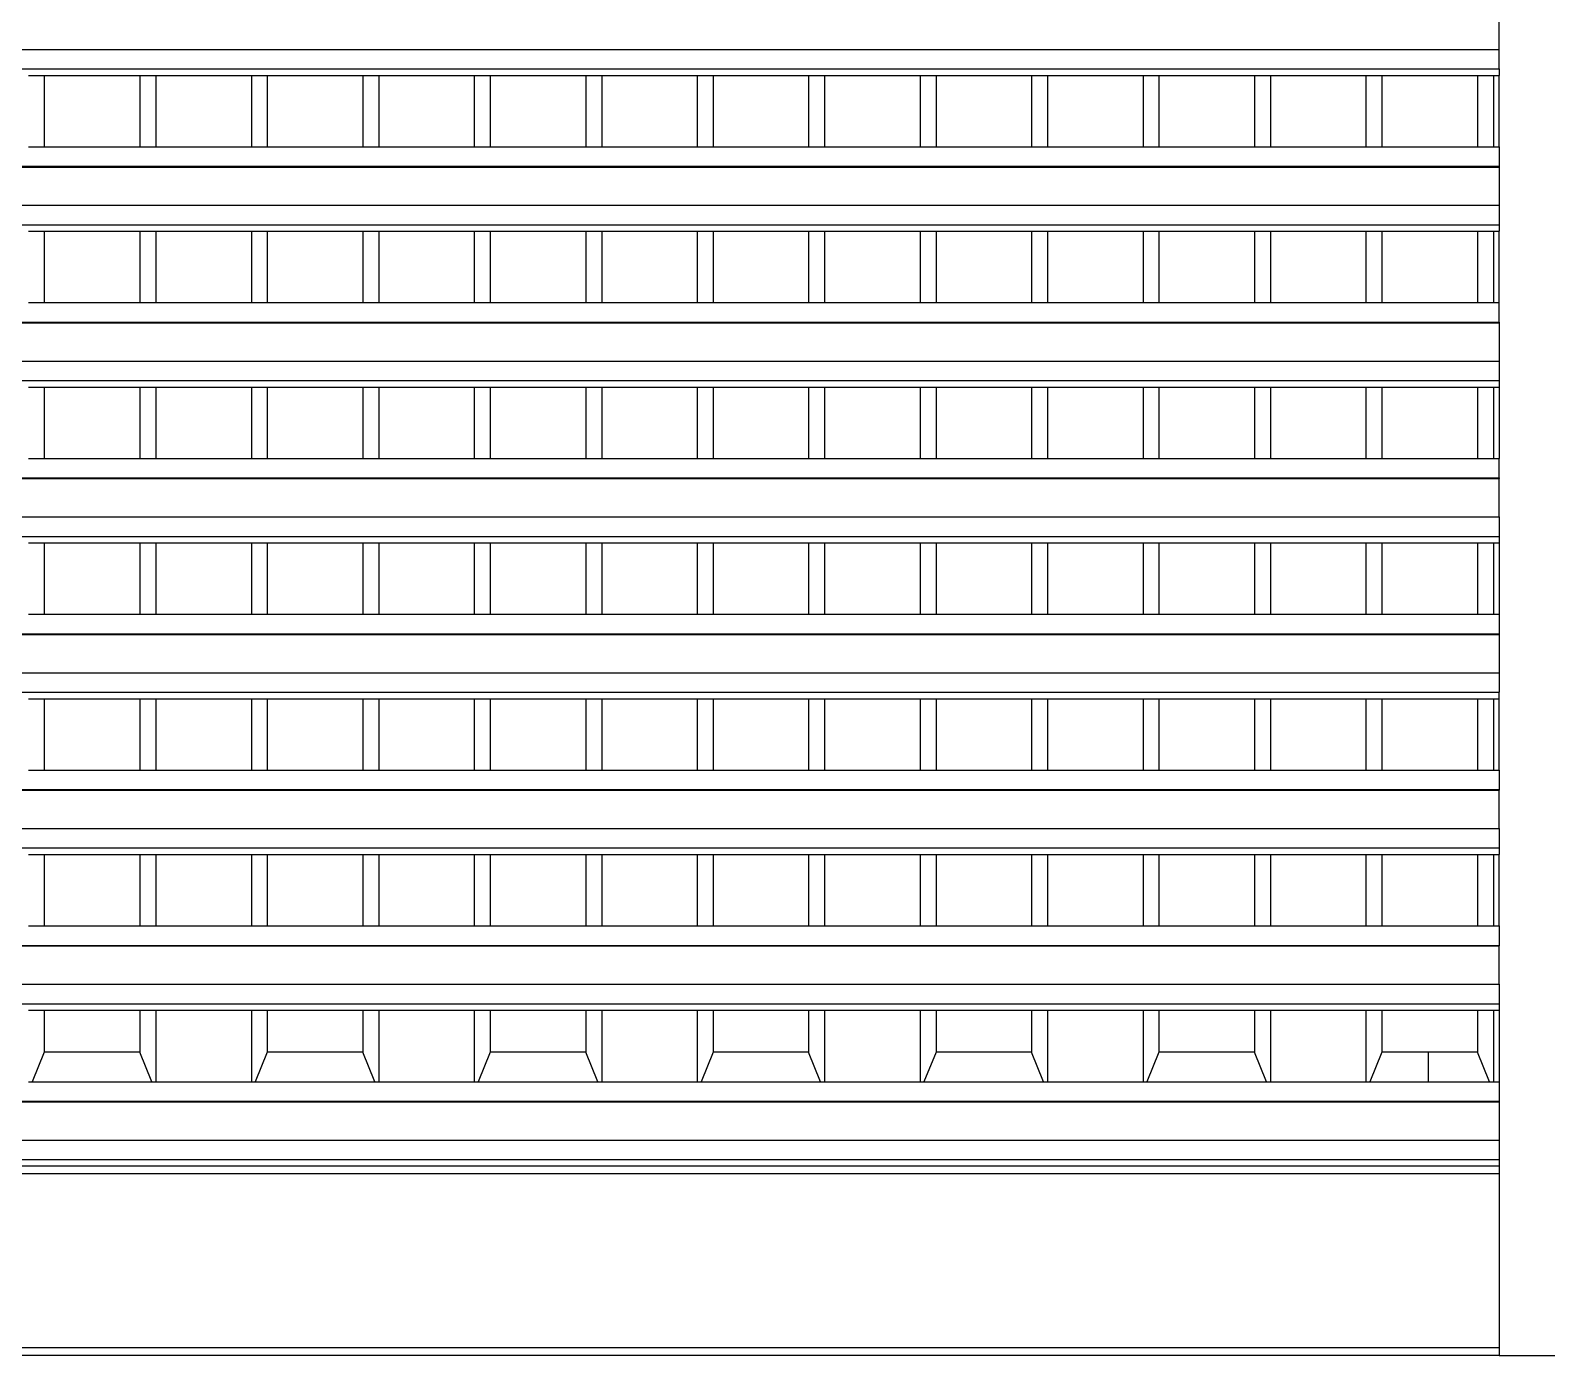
# Model space of a CAD drawing. Extents: x -92 to 92, y -11 to 21.
# Drawn here: x 18.366 to 20.287, y 7.078 to 8.756 of the extents above; entities that cross this region are included whole.
import ezdxf

# ---------------------------------------------------------------- set-up
doc = ezdxf.new("R2010")
doc.units = 0
doc.layers.get('0').update_dxf_attribs({"linetype": 'CONTINUOUS'})

msp = doc.modelspace()

# ---------------------------------------------------------------- linework, layer by layer
for p, q in [((20.2273, 8.7318), (20.2273, 8.7803)), ((16.5973, 8.7318), (20.2273, 8.7318)), ((20.2273, 8.7072), (20.2273, 8.7318)), ((16.5973, 8.7072), (20.2273, 8.7072)), ((20.2273, 8.7072), (20.2273, 8.699)), ((18.3639, 8.699), (18.3841, 8.699)), ((18.3841, 8.699), (18.3841, 8.6085)), ((18.3841, 8.699), (18.5052, 8.699)), ((18.5052, 8.699), (18.5052, 8.6085)), ((18.5052, 8.699), (18.5253, 8.699)), ((18.5253, 8.699), (18.5253, 8.6085)), ((18.5253, 8.699), (18.6464, 8.699)), ((18.6464, 8.699), (18.6464, 8.6085)), ((18.6464, 8.699), (18.6665, 8.699)), ((18.6665, 8.699), (18.6665, 8.6085)), ((18.6665, 8.699), (18.7876, 8.699)), ((18.7876, 8.699), (18.7876, 8.6085)), ((18.7876, 8.699), (18.8077, 8.699)), ((18.8077, 8.699), (18.8077, 8.6085)), ((18.8077, 8.699), (18.9288, 8.699)), ((18.9288, 8.699), (18.9288, 8.6085)), ((18.9288, 8.699), (18.9489, 8.699)), ((18.9489, 8.699), (18.9489, 8.6085)), ((18.9489, 8.699), (19.07, 8.699)), ((19.07, 8.699), (19.07, 8.6085)), ((19.07, 8.699), (19.0902, 8.699)), ((19.0902, 8.699), (19.0902, 8.6085)), ((19.0902, 8.699), (19.2112, 8.699)), ((19.2112, 8.699), (19.2112, 8.6085)), ((19.2112, 8.699), (19.2314, 8.699)), ((19.2314, 8.699), (19.2314, 8.6085)), ((19.2314, 8.699), (19.3524, 8.699)), ((19.3524, 8.699), (19.3524, 8.6085)), ((19.3524, 8.699), (19.3726, 8.699)), ((19.3726, 8.699), (19.3726, 8.6085)), ((19.3726, 8.699), (19.4936, 8.699)), ((19.4936, 8.699), (19.4936, 8.6085)), ((19.4936, 8.699), (19.5138, 8.699)), ((19.5138, 8.699), (19.5138, 8.6085)), ((19.5138, 8.699), (19.6348, 8.699)), ((19.6348, 8.699), (19.6348, 8.6085)), ((19.6348, 8.699), (19.655, 8.699)), ((19.655, 8.699), (19.655, 8.6085)), ((19.655, 8.699), (19.776, 8.699)), ((19.776, 8.699), (19.776, 8.6085)), ((19.776, 8.699), (19.7962, 8.699)), ((19.7962, 8.699), (19.7962, 8.6085)), ((19.7962, 8.699), (19.9172, 8.699)), ((19.9172, 8.699), (19.9172, 8.6085)), ((19.9172, 8.699), (19.9374, 8.699)), ((19.9374, 8.699), (19.9374, 8.6085)), ((19.9374, 8.699), (20.0584, 8.699)), ((20.0584, 8.699), (20.0584, 8.6085)), ((20.0584, 8.699), (20.0786, 8.699)), ((20.0786, 8.699), (20.0786, 8.6085)), ((20.0786, 8.699), (20.1996, 8.699)), ((20.1996, 8.699), (20.1996, 8.6085)), ((20.1996, 8.699), (20.2198, 8.699)), ((20.2198, 8.699), (20.2198, 8.6085)), ((20.2198, 8.699), (20.2273, 8.699)), ((20.2273, 8.6085), (20.2273, 8.699)), ((18.3639, 8.6085), (18.3841, 8.6085)), ((18.3841, 8.6085), (18.5052, 8.6085)), ((18.5052, 8.6085), (18.5253, 8.6085)), ((18.5253, 8.6085), (18.6464, 8.6085)), ((18.6464, 8.6085), (18.6665, 8.6085)), ((18.6665, 8.6085), (18.7876, 8.6085)), ((18.7876, 8.6085), (18.8077, 8.6085)), ((18.8077, 8.6085), (18.9288, 8.6085)), ((18.9288, 8.6085), (18.9489, 8.6085)), ((18.9489, 8.6085), (19.07, 8.6085)), ((19.07, 8.6085), (19.0902, 8.6085)), ((19.0902, 8.6085), (19.2112, 8.6085)), ((19.2112, 8.6085), (19.2314, 8.6085)), ((19.2314, 8.6085), (19.3524, 8.6085)), ((19.3524, 8.6085), (19.3726, 8.6085)), ((19.3726, 8.6085), (19.4936, 8.6085)), ((19.4936, 8.6085), (19.5138, 8.6085)), ((19.5138, 8.6085), (19.6348, 8.6085)), ((19.6348, 8.6085), (19.655, 8.6085)), ((19.655, 8.6085), (19.776, 8.6085)), ((19.776, 8.6085), (19.7962, 8.6085)), ((19.7962, 8.6085), (19.9172, 8.6085)), ((19.9172, 8.6085), (19.9374, 8.6085)), ((19.9374, 8.6085), (20.0584, 8.6085)), ((20.0584, 8.6085), (20.0786, 8.6085)), ((20.0786, 8.6085), (20.1996, 8.6085)), ((20.1996, 8.6085), (20.2198, 8.6085)), ((20.2198, 8.6085), (20.2273, 8.6085)), ((20.2273, 8.6085), (20.2273, 8.5839)), ((16.5973, 8.5839), (20.2273, 8.5839)), ((16.5973, 8.583), (20.2273, 8.583)), ((20.2273, 8.5839), (20.2273, 8.583)), ((20.2273, 8.583), (20.2273, 8.5346)), ((16.5973, 8.5346), (20.2273, 8.5346)), ((20.2273, 8.5346), (20.2273, 8.5099)), ((16.5973, 8.5099), (20.2273, 8.5099)), ((20.2273, 8.5099), (20.2273, 8.5017)), ((18.3639, 8.5017), (18.3841, 8.5017)), ((18.3841, 8.5017), (18.3841, 8.4113)), ((18.3841, 8.5017), (18.5052, 8.5017)), ((18.5052, 8.5017), (18.5052, 8.4113)), ((18.5052, 8.5017), (18.5253, 8.5017)), ((18.5253, 8.5017), (18.5253, 8.4113)), ((18.5253, 8.5017), (18.6464, 8.5017)), ((18.6464, 8.5017), (18.6464, 8.4113)), ((18.6464, 8.5017), (18.6665, 8.5017)), ((18.6665, 8.5017), (18.6665, 8.4113)), ((18.6665, 8.5017), (18.7876, 8.5017)), ((18.7876, 8.5017), (18.7876, 8.4113)), ((18.7876, 8.5017), (18.8077, 8.5017)), ((18.8077, 8.5017), (18.8077, 8.4113)), ((18.8077, 8.5017), (18.9288, 8.5017)), ((18.9288, 8.5017), (18.9288, 8.4113)), ((18.9288, 8.5017), (18.9489, 8.5017)), ((18.9489, 8.5017), (18.9489, 8.4113)), ((18.9489, 8.5017), (19.07, 8.5017)), ((19.07, 8.5017), (19.07, 8.4113)), ((19.07, 8.5017), (19.0902, 8.5017)), ((19.0902, 8.5017), (19.0902, 8.4113)), ((19.0902, 8.5017), (19.2112, 8.5017)), ((19.2112, 8.5017), (19.2112, 8.4113)), ((19.2112, 8.5017), (19.2314, 8.5017)), ((19.2314, 8.5017), (19.2314, 8.4113)), ((19.2314, 8.5017), (19.3524, 8.5017)), ((19.3524, 8.5017), (19.3524, 8.4113)), ((19.3524, 8.5017), (19.3726, 8.5017)), ((19.3726, 8.5017), (19.3726, 8.4113)), ((19.3726, 8.5017), (19.4936, 8.5017)), ((19.4936, 8.5017), (19.4936, 8.4113)), ((19.4936, 8.5017), (19.5138, 8.5017)), ((19.5138, 8.5017), (19.5138, 8.4113)), ((19.5138, 8.5017), (19.6348, 8.5017)), ((19.6348, 8.5017), (19.6348, 8.4113)), ((19.6348, 8.5017), (19.655, 8.5017)), ((19.655, 8.5017), (19.655, 8.4113)), ((19.655, 8.5017), (19.776, 8.5017)), ((19.776, 8.5017), (19.776, 8.4113)), ((19.776, 8.5017), (19.7962, 8.5017)), ((19.7962, 8.5017), (19.7962, 8.4113)), ((19.7962, 8.5017), (19.9172, 8.5017)), ((19.9172, 8.5017), (19.9172, 8.4113)), ((19.9172, 8.5017), (19.9374, 8.5017)), ((19.9374, 8.5017), (19.9374, 8.4113)), ((19.9374, 8.5017), (20.0584, 8.5017)), ((20.0584, 8.5017), (20.0584, 8.4113)), ((20.0584, 8.5017), (20.0786, 8.5017)), ((20.0786, 8.5017), (20.0786, 8.4113)), ((20.0786, 8.5017), (20.1996, 8.5017)), ((20.1996, 8.5017), (20.1996, 8.4113)), ((20.1996, 8.5017), (20.2198, 8.5017)), ((20.2198, 8.5017), (20.2198, 8.4113)), ((20.2198, 8.5017), (20.2273, 8.5017)), ((20.2273, 8.4113), (20.2273, 8.5017)), ((18.3639, 8.4113), (18.3841, 8.4113)), ((18.3841, 8.4113), (18.5052, 8.4113)), ((18.5052, 8.4113), (18.5253, 8.4113)), ((18.5253, 8.4113), (18.6464, 8.4113)), ((18.6464, 8.4113), (18.6665, 8.4113)), ((18.6665, 8.4113), (18.7876, 8.4113)), ((18.7876, 8.4113), (18.8077, 8.4113)), ((18.8077, 8.4113), (18.9288, 8.4113)), ((18.9288, 8.4113), (18.9489, 8.4113)), ((18.9489, 8.4113), (19.07, 8.4113)), ((19.07, 8.4113), (19.0902, 8.4113)), ((19.0902, 8.4113), (19.2112, 8.4113)), ((19.2112, 8.4113), (19.2314, 8.4113)), ((19.2314, 8.4113), (19.3524, 8.4113)), ((19.3524, 8.4113), (19.3726, 8.4113)), ((19.3726, 8.4113), (19.4936, 8.4113)), ((19.4936, 8.4113), (19.5138, 8.4113)), ((19.5138, 8.4113), (19.6348, 8.4113)), ((19.6348, 8.4113), (19.655, 8.4113)), ((19.655, 8.4113), (19.776, 8.4113)), ((19.776, 8.4113), (19.7962, 8.4113)), ((19.7962, 8.4113), (19.9172, 8.4113)), ((19.9172, 8.4113), (19.9374, 8.4113)), ((19.9374, 8.4113), (20.0584, 8.4113)), ((20.0584, 8.4113), (20.0786, 8.4113)), ((20.0786, 8.4113), (20.1996, 8.4113)), ((20.1996, 8.4113), (20.2198, 8.4113)), ((20.2198, 8.4113), (20.2273, 8.4113)), ((20.2273, 8.3866), (20.2273, 8.4113)), ((16.5973, 8.3866), (20.2273, 8.3866)), ((16.5973, 8.3858), (20.2273, 8.3858)), ((20.2273, 8.3866), (20.2273, 8.3858)), ((20.2273, 8.3858), (20.2273, 8.3373)), ((16.5973, 8.3373), (20.2273, 8.3373)), ((20.2273, 8.3373), (20.2273, 8.3126)), ((16.5973, 8.3126), (20.2273, 8.3126)), ((18.3639, 8.3044), (18.3841, 8.3044)), ((18.3841, 8.3044), (18.3841, 8.214)), ((18.3841, 8.3044), (18.5052, 8.3044)), ((18.5052, 8.3044), (18.5052, 8.214)), ((18.5052, 8.3044), (18.5253, 8.3044)), ((18.5253, 8.3044), (18.5253, 8.214)), ((18.5253, 8.3044), (18.6464, 8.3044)), ((18.6464, 8.3044), (18.6464, 8.214)), ((18.6464, 8.3044), (18.6665, 8.3044)), ((18.6665, 8.3044), (18.6665, 8.214)), ((18.6665, 8.3044), (18.7876, 8.3044)), ((18.7876, 8.3044), (18.7876, 8.214)), ((18.7876, 8.3044), (18.8077, 8.3044)), ((18.8077, 8.3044), (18.8077, 8.214)), ((18.8077, 8.3044), (18.9288, 8.3044)), ((18.9288, 8.3044), (18.9288, 8.214)), ((18.9288, 8.3044), (18.9489, 8.3044)), ((18.9489, 8.3044), (18.9489, 8.214)), ((18.9489, 8.3044), (19.07, 8.3044)), ((19.07, 8.3044), (19.07, 8.214)), ((19.07, 8.3044), (19.0902, 8.3044)), ((19.0902, 8.3044), (19.0902, 8.214)), ((19.0902, 8.3044), (19.2112, 8.3044)), ((19.2112, 8.3044), (19.2112, 8.214)), ((19.2112, 8.3044), (19.2314, 8.3044)), ((19.2314, 8.3044), (19.2314, 8.214)), ((19.2314, 8.3044), (19.3524, 8.3044)), ((19.3524, 8.3044), (19.3524, 8.214)), ((19.3524, 8.3044), (19.3726, 8.3044)), ((19.3726, 8.3044), (19.3726, 8.214)), ((19.3726, 8.3044), (19.4936, 8.3044)), ((19.4936, 8.3044), (19.4936, 8.214)), ((19.4936, 8.3044), (19.5138, 8.3044)), ((19.5138, 8.3044), (19.5138, 8.214)), ((19.5138, 8.3044), (19.6348, 8.3044)), ((19.6348, 8.3044), (19.6348, 8.214)), ((19.6348, 8.3044), (19.655, 8.3044)), ((19.655, 8.3044), (19.655, 8.214)), ((19.655, 8.3044), (19.776, 8.3044)), ((19.776, 8.3044), (19.776, 8.214)), ((19.776, 8.3044), (19.7962, 8.3044)), ((19.7962, 8.3044), (19.7962, 8.214)), ((19.7962, 8.3044), (19.9172, 8.3044)), ((19.9172, 8.3044), (19.9172, 8.214)), ((19.9172, 8.3044), (19.9374, 8.3044)), ((19.9374, 8.3044), (19.9374, 8.214)), ((19.9374, 8.3044), (20.0584, 8.3044)), ((20.0584, 8.3044), (20.0584, 8.214)), ((20.0584, 8.3044), (20.0786, 8.3044)), ((20.0786, 8.3044), (20.0786, 8.214)), ((20.0786, 8.3044), (20.1996, 8.3044)), ((20.1996, 8.3044), (20.1996, 8.214)), ((20.1996, 8.3044), (20.2198, 8.3044)), ((20.2198, 8.3044), (20.2198, 8.214)), ((20.2198, 8.3044), (20.2273, 8.3044)), ((20.2273, 8.3126), (20.2273, 8.3044)), ((20.2273, 8.3044), (20.2273, 8.214)), ((18.3639, 8.214), (18.3841, 8.214)), ((18.3841, 8.214), (18.5052, 8.214)), ((18.5052, 8.214), (18.5253, 8.214)), ((18.5253, 8.214), (18.6464, 8.214)), ((18.6464, 8.214), (18.6665, 8.214)), ((18.6665, 8.214), (18.7876, 8.214)), ((18.7876, 8.214), (18.8077, 8.214)), ((18.8077, 8.214), (18.9288, 8.214)), ((18.9288, 8.214), (18.9489, 8.214)), ((18.9489, 8.214), (19.07, 8.214)), ((19.07, 8.214), (19.0902, 8.214)), ((19.0902, 8.214), (19.2112, 8.214)), ((19.2112, 8.214), (19.2314, 8.214)), ((19.2314, 8.214), (19.3524, 8.214)), ((19.3524, 8.214), (19.3726, 8.214)), ((19.3726, 8.214), (19.4936, 8.214)), ((19.4936, 8.214), (19.5138, 8.214)), ((19.5138, 8.214), (19.6348, 8.214)), ((19.6348, 8.214), (19.655, 8.214)), ((19.655, 8.214), (19.776, 8.214)), ((19.776, 8.214), (19.7962, 8.214)), ((19.7962, 8.214), (19.9172, 8.214)), ((19.9172, 8.214), (19.9374, 8.214)), ((19.9374, 8.214), (20.0584, 8.214)), ((20.0584, 8.214), (20.0786, 8.214)), ((20.0786, 8.214), (20.1996, 8.214)), ((20.1996, 8.214), (20.2198, 8.214)), ((20.2198, 8.214), (20.2273, 8.214)), ((20.2273, 8.1893), (20.2273, 8.214)), ((16.5973, 8.1893), (20.2273, 8.1893)), ((16.5973, 8.1885), (20.2273, 8.1885)), ((20.2273, 8.1893), (20.2273, 8.1885)), ((20.2273, 8.14), (20.2273, 8.1885)), ((16.5973, 8.14), (20.2273, 8.14)), ((20.2273, 8.14), (20.2273, 8.1153)), ((16.5973, 8.1153), (20.2273, 8.1153)), ((18.3639, 8.1071), (18.3841, 8.1071)), ((18.3841, 8.1071), (18.3841, 8.0167)), ((18.3841, 8.1071), (18.5052, 8.1071)), ((18.5052, 8.1071), (18.5052, 8.0167)), ((18.5052, 8.1071), (18.5253, 8.1071)), ((18.5253, 8.1071), (18.5253, 8.0167)), ((18.5253, 8.1071), (18.6464, 8.1071)), ((18.6464, 8.1071), (18.6464, 8.0167)), ((18.6464, 8.1071), (18.6665, 8.1071)), ((18.6665, 8.1071), (18.6665, 8.0167)), ((18.6665, 8.1071), (18.7876, 8.1071)), ((18.7876, 8.1071), (18.7876, 8.0167)), ((18.7876, 8.1071), (18.8077, 8.1071)), ((18.8077, 8.1071), (18.8077, 8.0167)), ((18.8077, 8.1071), (18.9288, 8.1071)), ((18.9288, 8.1071), (18.9288, 8.0167)), ((18.9288, 8.1071), (18.9489, 8.1071)), ((18.9489, 8.1071), (18.9489, 8.0167)), ((18.9489, 8.1071), (19.07, 8.1071)), ((19.07, 8.1071), (19.07, 8.0167)), ((19.07, 8.1071), (19.0902, 8.1071)), ((19.0902, 8.1071), (19.0902, 8.0167)), ((19.0902, 8.1071), (19.2112, 8.1071)), ((19.2112, 8.1071), (19.2112, 8.0167)), ((19.2112, 8.1071), (19.2314, 8.1071)), ((19.2314, 8.1071), (19.2314, 8.0167)), ((19.2314, 8.1071), (19.3524, 8.1071)), ((19.3524, 8.1071), (19.3524, 8.0167)), ((19.3524, 8.1071), (19.3726, 8.1071)), ((19.3726, 8.1071), (19.3726, 8.0167)), ((19.3726, 8.1071), (19.4936, 8.1071)), ((19.4936, 8.1071), (19.4936, 8.0167)), ((19.4936, 8.1071), (19.5138, 8.1071)), ((19.5138, 8.1071), (19.5138, 8.0167)), ((19.5138, 8.1071), (19.6348, 8.1071)), ((19.6348, 8.1071), (19.6348, 8.0167)), ((19.6348, 8.1071), (19.655, 8.1071)), ((19.655, 8.1071), (19.655, 8.0167)), ((19.655, 8.1071), (19.776, 8.1071)), ((19.776, 8.1071), (19.776, 8.0167)), ((19.776, 8.1071), (19.7962, 8.1071)), ((19.7962, 8.1071), (19.7962, 8.0167)), ((19.7962, 8.1071), (19.9172, 8.1071)), ((19.9172, 8.1071), (19.9172, 8.0167)), ((19.9172, 8.1071), (19.9374, 8.1071)), ((19.9374, 8.1071), (19.9374, 8.0167)), ((19.9374, 8.1071), (20.0584, 8.1071)), ((20.0584, 8.1071), (20.0584, 8.0167)), ((20.0584, 8.1071), (20.0786, 8.1071)), ((20.0786, 8.1071), (20.0786, 8.0167)), ((20.0786, 8.1071), (20.1996, 8.1071)), ((20.1996, 8.1071), (20.1996, 8.0167)), ((20.1996, 8.1071), (20.2198, 8.1071)), ((20.2198, 8.1071), (20.2198, 8.0167)), ((20.2198, 8.1071), (20.2273, 8.1071)), ((20.2273, 8.1153), (20.2273, 8.1071)), ((20.2273, 8.1071), (20.2273, 8.0167)), ((18.3639, 8.0167), (18.3841, 8.0167)), ((18.3841, 8.0167), (18.5052, 8.0167)), ((18.5052, 8.0167), (18.5253, 8.0167)), ((18.5253, 8.0167), (18.6464, 8.0167)), ((18.6464, 8.0167), (18.6665, 8.0167)), ((18.6665, 8.0167), (18.7876, 8.0167)), ((18.7876, 8.0167), (18.8077, 8.0167)), ((18.8077, 8.0167), (18.9288, 8.0167)), ((18.9288, 8.0167), (18.9489, 8.0167)), ((18.9489, 8.0167), (19.07, 8.0167)), ((19.07, 8.0167), (19.0902, 8.0167)), ((19.0902, 8.0167), (19.2112, 8.0167)), ((19.2112, 8.0167), (19.2314, 8.0167)), ((19.2314, 8.0167), (19.3524, 8.0167)), ((19.3524, 8.0167), (19.3726, 8.0167)), ((19.3726, 8.0167), (19.4936, 8.0167)), ((19.4936, 8.0167), (19.5138, 8.0167)), ((19.5138, 8.0167), (19.6348, 8.0167)), ((19.6348, 8.0167), (19.655, 8.0167)), ((19.655, 8.0167), (19.776, 8.0167)), ((19.776, 8.0167), (19.7962, 8.0167)), ((19.7962, 8.0167), (19.9172, 8.0167)), ((19.9172, 8.0167), (19.9374, 8.0167)), ((19.9374, 8.0167), (20.0584, 8.0167)), ((20.0584, 8.0167), (20.0786, 8.0167)), ((20.0786, 8.0167), (20.1996, 8.0167)), ((20.1996, 8.0167), (20.2198, 8.0167)), ((20.2198, 8.0167), (20.2273, 8.0167)), ((20.2273, 8.0167), (20.2273, 7.992)), ((16.5973, 7.992), (20.2273, 7.992)), ((16.5973, 7.9912), (20.2273, 7.9912)), ((20.2273, 7.992), (20.2273, 7.9912)), ((20.2273, 7.9912), (20.2273, 7.9427)), ((16.5973, 7.9427), (20.2273, 7.9427)), ((20.2273, 7.9427), (20.2273, 7.9181)), ((16.5973, 7.9181), (20.2273, 7.9181)), ((20.2273, 7.9098), (20.2273, 7.9181)), ((18.3639, 7.9098), (18.3841, 7.9098)), ((18.3841, 7.9098), (18.3841, 7.8194)), ((18.3841, 7.9098), (18.5052, 7.9098)), ((18.5052, 7.9098), (18.5052, 7.8194)), ((18.5052, 7.9098), (18.5253, 7.9098)), ((18.5253, 7.9098), (18.5253, 7.8194)), ((18.5253, 7.9098), (18.6464, 7.9098)), ((18.6464, 7.9098), (18.6464, 7.8194)), ((18.6464, 7.9098), (18.6665, 7.9098)), ((18.6665, 7.9098), (18.6665, 7.8194)), ((18.6665, 7.9098), (18.7876, 7.9098)), ((18.7876, 7.9098), (18.7876, 7.8194)), ((18.7876, 7.9098), (18.8077, 7.9098)), ((18.8077, 7.9098), (18.8077, 7.8194)), ((18.8077, 7.9098), (18.9288, 7.9098)), ((18.9288, 7.9098), (18.9288, 7.8194)), ((18.9288, 7.9098), (18.9489, 7.9098)), ((18.9489, 7.9098), (18.9489, 7.8194)), ((18.9489, 7.9098), (19.07, 7.9098)), ((19.07, 7.9098), (19.07, 7.8194)), ((19.07, 7.9098), (19.0902, 7.9098)), ((19.0902, 7.9098), (19.0902, 7.8194)), ((19.0902, 7.9098), (19.2112, 7.9098)), ((19.2112, 7.9098), (19.2112, 7.8194)), ((19.2112, 7.9098), (19.2314, 7.9098)), ((19.2314, 7.9098), (19.2314, 7.8194)), ((19.2314, 7.9098), (19.3524, 7.9098)), ((19.3524, 7.9098), (19.3524, 7.8194)), ((19.3524, 7.9098), (19.3726, 7.9098)), ((19.3726, 7.9098), (19.3726, 7.8194)), ((19.3726, 7.9098), (19.4936, 7.9098)), ((19.4936, 7.9098), (19.4936, 7.8194)), ((19.4936, 7.9098), (19.5138, 7.9098)), ((19.5138, 7.9098), (19.5138, 7.8194)), ((19.5138, 7.9098), (19.6348, 7.9098)), ((19.6348, 7.9098), (19.6348, 7.8194)), ((19.6348, 7.9098), (19.655, 7.9098)), ((19.655, 7.9098), (19.655, 7.8194)), ((19.655, 7.9098), (19.776, 7.9098)), ((19.776, 7.9098), (19.776, 7.8194)), ((19.776, 7.9098), (19.7962, 7.9098)), ((19.7962, 7.9098), (19.7962, 7.8194)), ((19.7962, 7.9098), (19.9172, 7.9098)), ((19.9172, 7.9098), (19.9172, 7.8194)), ((19.9172, 7.9098), (19.9374, 7.9098)), ((19.9374, 7.9098), (19.9374, 7.8194)), ((19.9374, 7.9098), (20.0584, 7.9098)), ((20.0584, 7.9098), (20.0584, 7.8194)), ((20.0584, 7.9098), (20.0786, 7.9098)), ((20.0786, 7.9098), (20.0786, 7.8194)), ((20.0786, 7.9098), (20.1996, 7.9098)), ((20.1996, 7.9098), (20.1996, 7.8194)), ((20.1996, 7.9098), (20.2198, 7.9098)), ((20.2198, 7.9098), (20.2198, 7.8194)), ((20.2198, 7.9098), (20.2273, 7.9098)), ((20.2273, 7.8194), (20.2273, 7.9098)), ((18.3639, 7.8194), (18.3841, 7.8194)), ((18.3841, 7.8194), (18.5052, 7.8194)), ((18.5052, 7.8194), (18.5253, 7.8194)), ((18.5253, 7.8194), (18.6464, 7.8194)), ((18.6464, 7.8194), (18.6665, 7.8194)), ((18.6665, 7.8194), (18.7876, 7.8194)), ((18.7876, 7.8194), (18.8077, 7.8194)), ((18.8077, 7.8194), (18.9288, 7.8194)), ((18.9288, 7.8194), (18.9489, 7.8194)), ((18.9489, 7.8194), (19.07, 7.8194)), ((19.07, 7.8194), (19.0902, 7.8194)), ((19.0902, 7.8194), (19.2112, 7.8194)), ((19.2112, 7.8194), (19.2314, 7.8194)), ((19.2314, 7.8194), (19.3524, 7.8194)), ((19.3524, 7.8194), (19.3726, 7.8194)), ((19.3726, 7.8194), (19.4936, 7.8194)), ((19.4936, 7.8194), (19.5138, 7.8194)), ((19.5138, 7.8194), (19.6348, 7.8194)), ((19.6348, 7.8194), (19.655, 7.8194)), ((19.655, 7.8194), (19.776, 7.8194)), ((19.776, 7.8194), (19.7962, 7.8194)), ((19.7962, 7.8194), (19.9172, 7.8194)), ((19.9172, 7.8194), (19.9374, 7.8194)), ((19.9374, 7.8194), (20.0584, 7.8194)), ((20.0584, 7.8194), (20.0786, 7.8194)), ((20.0786, 7.8194), (20.1996, 7.8194)), ((20.1996, 7.8194), (20.2198, 7.8194)), ((20.2198, 7.8194), (20.2273, 7.8194)), ((20.2273, 7.8194), (20.2273, 7.7948)), ((16.5973, 7.7948), (20.2273, 7.7948)), ((16.5973, 7.7939), (20.2273, 7.7939)), ((20.2273, 7.7948), (20.2273, 7.7939)), ((20.2273, 7.7454), (20.2273, 7.7939)), ((16.5973, 7.7454), (20.2273, 7.7454)), ((20.2273, 7.7454), (20.2273, 7.7208)), ((16.5973, 7.7208), (20.2273, 7.7208)), ((18.3639, 7.7126), (18.3841, 7.7126)), ((18.3841, 7.7126), (18.3841, 7.6221)), ((18.3841, 7.7126), (18.5052, 7.7126)), ((18.5052, 7.7126), (18.5052, 7.6221)), ((18.5052, 7.7126), (18.5253, 7.7126)), ((18.5253, 7.7126), (18.5253, 7.6221)), ((18.5253, 7.7126), (18.6464, 7.7126)), ((18.6464, 7.7126), (18.6464, 7.6221)), ((18.6464, 7.7126), (18.6665, 7.7126)), ((18.6665, 7.7126), (18.6665, 7.6221)), ((18.6665, 7.7126), (18.7876, 7.7126)), ((18.7876, 7.7126), (18.7876, 7.6221)), ((18.7876, 7.7126), (18.8077, 7.7126)), ((18.8077, 7.7126), (18.8077, 7.6221)), ((18.8077, 7.7126), (18.9288, 7.7126)), ((18.9288, 7.7126), (18.9288, 7.6221)), ((18.9288, 7.7126), (18.9489, 7.7126)), ((18.9489, 7.7126), (18.9489, 7.6221)), ((18.9489, 7.7126), (19.07, 7.7126)), ((19.07, 7.7126), (19.07, 7.6221)), ((19.07, 7.7126), (19.0902, 7.7126)), ((19.0902, 7.7126), (19.0902, 7.6221)), ((19.0902, 7.7126), (19.2112, 7.7126)), ((19.2112, 7.7126), (19.2112, 7.6221)), ((19.2112, 7.7126), (19.2314, 7.7126)), ((19.2314, 7.7126), (19.2314, 7.6221)), ((19.2314, 7.7126), (19.3524, 7.7126)), ((19.3524, 7.7126), (19.3524, 7.6221)), ((19.3524, 7.7126), (19.3726, 7.7126)), ((19.3726, 7.7126), (19.3726, 7.6221)), ((19.3726, 7.7126), (19.4936, 7.7126)), ((19.4936, 7.7126), (19.4936, 7.6221)), ((19.4936, 7.7126), (19.5138, 7.7126)), ((19.5138, 7.7126), (19.5138, 7.6221)), ((19.5138, 7.7126), (19.6348, 7.7126)), ((19.6348, 7.7126), (19.6348, 7.6221)), ((19.6348, 7.7126), (19.655, 7.7126)), ((19.655, 7.7126), (19.655, 7.6221)), ((19.655, 7.7126), (19.776, 7.7126)), ((19.776, 7.7126), (19.776, 7.6221)), ((19.776, 7.7126), (19.7962, 7.7126)), ((19.7962, 7.7126), (19.7962, 7.6221)), ((19.7962, 7.7126), (19.9172, 7.7126)), ((19.9172, 7.7126), (19.9172, 7.6221)), ((19.9172, 7.7126), (19.9374, 7.7126)), ((19.9374, 7.7126), (19.9374, 7.6221)), ((19.9374, 7.7126), (20.0584, 7.7126)), ((20.0584, 7.7126), (20.0584, 7.6221)), ((20.0584, 7.7126), (20.0786, 7.7126)), ((20.0786, 7.7126), (20.0786, 7.6221)), ((20.0786, 7.7126), (20.1996, 7.7126)), ((20.1996, 7.7126), (20.1996, 7.6221)), ((20.1996, 7.7126), (20.2198, 7.7126)), ((20.2198, 7.7126), (20.2198, 7.6221)), ((20.2198, 7.7126), (20.2273, 7.7126)), ((20.2273, 7.7208), (20.2273, 7.7126)), ((20.2273, 7.6221), (20.2273, 7.7126)), ((18.3639, 7.6221), (18.3841, 7.6221)), ((18.3841, 7.6221), (18.5052, 7.6221)), ((18.5052, 7.6221), (18.5253, 7.6221)), ((18.5253, 7.6221), (18.6464, 7.6221)), ((18.6464, 7.6221), (18.6665, 7.6221)), ((18.6665, 7.6221), (18.7876, 7.6221)), ((18.7876, 7.6221), (18.8077, 7.6221)), ((18.8077, 7.6221), (18.9288, 7.6221)), ((18.9288, 7.6221), (18.9489, 7.6221)), ((18.9489, 7.6221), (19.07, 7.6221)), ((19.07, 7.6221), (19.0902, 7.6221)), ((19.0902, 7.6221), (19.2112, 7.6221)), ((19.2112, 7.6221), (19.2314, 7.6221)), ((19.2314, 7.6221), (19.3524, 7.6221)), ((19.3524, 7.6221), (19.3726, 7.6221)), ((19.3726, 7.6221), (19.4936, 7.6221)), ((19.4936, 7.6221), (19.5138, 7.6221)), ((19.5138, 7.6221), (19.6348, 7.6221)), ((19.6348, 7.6221), (19.655, 7.6221)), ((19.655, 7.6221), (19.776, 7.6221)), ((19.776, 7.6221), (19.7962, 7.6221)), ((19.7962, 7.6221), (19.9172, 7.6221)), ((19.9172, 7.6221), (19.9374, 7.6221)), ((19.9374, 7.6221), (20.0584, 7.6221)), ((20.0584, 7.6221), (20.0786, 7.6221)), ((20.0786, 7.6221), (20.1996, 7.6221)), ((20.1996, 7.6221), (20.2198, 7.6221)), ((20.2198, 7.6221), (20.2273, 7.6221)), ((20.2273, 7.6221), (20.2273, 7.5975)), ((16.5973, 7.5975), (20.2273, 7.5975)), ((16.5973, 7.5967), (20.2273, 7.5967)), ((20.2273, 7.5975), (20.2273, 7.5967)), ((20.2273, 7.5482), (20.2273, 7.5967)), ((16.5973, 7.5482), (20.2273, 7.5482)), ((20.2273, 7.5482), (20.2273, 7.5235)), ((16.5973, 7.5235), (20.2273, 7.5235)), ((18.3639, 7.5153), (18.3841, 7.5153)), ((18.3841, 7.5153), (18.3841, 7.4621)), ((18.3841, 7.5153), (18.5052, 7.5153)), ((18.5052, 7.5153), (18.5052, 7.4621)), ((18.5052, 7.5153), (18.5253, 7.5153)), ((18.5253, 7.5153), (18.5253, 7.4249)), ((18.5253, 7.5153), (18.6464, 7.5153)), ((18.6464, 7.5153), (18.6464, 7.4249)), ((18.6464, 7.5153), (18.6665, 7.5153)), ((18.6665, 7.5153), (18.6665, 7.4621)), ((18.6665, 7.5153), (18.7876, 7.5153)), ((18.7876, 7.5153), (18.7876, 7.4621)), ((18.7876, 7.5153), (18.8077, 7.5153)), ((18.8077, 7.5153), (18.8077, 7.4249)), ((18.8077, 7.5153), (18.9288, 7.5153)), ((18.9288, 7.5153), (18.9288, 7.4249)), ((18.9288, 7.5153), (18.9489, 7.5153)), ((18.9489, 7.5153), (18.9489, 7.4621)), ((18.9489, 7.5153), (19.07, 7.5153)), ((19.07, 7.5153), (19.07, 7.4621)), ((19.07, 7.5153), (19.0902, 7.5153)), ((19.0902, 7.5153), (19.0902, 7.4249)), ((19.0902, 7.5153), (19.2112, 7.5153)), ((19.2112, 7.5153), (19.2112, 7.4249)), ((19.2112, 7.5153), (19.2314, 7.5153)), ((19.2314, 7.5153), (19.2314, 7.4621)), ((19.2314, 7.5153), (19.3524, 7.5153)), ((19.3524, 7.5153), (19.3524, 7.4621)), ((19.3524, 7.5153), (19.3726, 7.5153)), ((19.3726, 7.5153), (19.3726, 7.4249)), ((19.3726, 7.5153), (19.4936, 7.5153)), ((19.4936, 7.5153), (19.4936, 7.4249)), ((19.4936, 7.5153), (19.5138, 7.5153)), ((19.5138, 7.5153), (19.5138, 7.4621)), ((19.5138, 7.5153), (19.6348, 7.5153)), ((19.6348, 7.5153), (19.6348, 7.4621)), ((19.6348, 7.5153), (19.655, 7.5153)), ((19.655, 7.5153), (19.655, 7.4249)), ((19.655, 7.5153), (19.776, 7.5153)), ((19.776, 7.5153), (19.776, 7.4249)), ((19.776, 7.5153), (19.7962, 7.5153)), ((19.7962, 7.5153), (19.7962, 7.4621)), ((19.7962, 7.5153), (19.9172, 7.5153)), ((19.9172, 7.5153), (19.9172, 7.4621)), ((19.9172, 7.5153), (19.9374, 7.5153)), ((19.9374, 7.5153), (19.9374, 7.4249)), ((19.9374, 7.5153), (20.0584, 7.5153)), ((20.0584, 7.5153), (20.0584, 7.4249)), ((20.0584, 7.5153), (20.0786, 7.5153)), ((20.0786, 7.5153), (20.0786, 7.4621)), ((20.0786, 7.5153), (20.1996, 7.5153)), ((20.1996, 7.5153), (20.1996, 7.4621)), ((20.1996, 7.5153), (20.2198, 7.5153)), ((20.2198, 7.5153), (20.2198, 7.4249)), ((20.2198, 7.5153), (20.2273, 7.5153)), ((20.2273, 7.5235), (20.2273, 7.5153)), ((20.2273, 7.5153), (20.2273, 7.4249)), ((18.3841, 7.4621), (18.3689, 7.4249)), ((18.5052, 7.4621), (18.3841, 7.4621)), ((18.5204, 7.4249), (18.5052, 7.4621)), ((18.6665, 7.4621), (18.6513, 7.4249)), ((18.7876, 7.4621), (18.6665, 7.4621)), ((18.8028, 7.4249), (18.7876, 7.4621)), ((18.9489, 7.4621), (18.9337, 7.4249)), ((19.07, 7.4621), (18.9489, 7.4621)), ((19.0852, 7.4249), (19.07, 7.4621)), ((19.2314, 7.4621), (19.2161, 7.4249)), ((19.3524, 7.4621), (19.2314, 7.4621)), ((19.3676, 7.4249), (19.3524, 7.4621)), ((19.5138, 7.4621), (19.4985, 7.4249)), ((19.6348, 7.4621), (19.5138, 7.4621)), ((19.6501, 7.4249), (19.6348, 7.4621)), ((19.7962, 7.4621), (19.7809, 7.4249)), ((19.9172, 7.4621), (19.7962, 7.4621)), ((19.9325, 7.4249), (19.9172, 7.4621)), ((20.0786, 7.4621), (20.0634, 7.4249)), ((20.1373, 7.4621), (20.0786, 7.4621)), ((20.1373, 7.4621), (20.1373, 7.4249)), ((20.1996, 7.4621), (20.1373, 7.4621)), ((20.2149, 7.4249), (20.1996, 7.4621)), ((18.3639, 7.4249), (18.3689, 7.4249)), ((18.3689, 7.4249), (18.5204, 7.4249)), ((18.5204, 7.4249), (18.5253, 7.4249)), ((18.5253, 7.4249), (18.6464, 7.4249)), ((18.6464, 7.4249), (18.6513, 7.4249)), ((18.6513, 7.4249), (18.8028, 7.4249)), ((18.8028, 7.4249), (18.8077, 7.4249)), ((18.8077, 7.4249), (18.9288, 7.4249)), ((18.9288, 7.4249), (18.9337, 7.4249)), ((18.9337, 7.4249), (19.0852, 7.4249)), ((19.0852, 7.4249), (19.0902, 7.4249)), ((19.0902, 7.4249), (19.2112, 7.4249)), ((19.2112, 7.4249), (19.2161, 7.4249)), ((19.2161, 7.4249), (19.3676, 7.4249)), ((19.3676, 7.4249), (19.3726, 7.4249)), ((19.3726, 7.4249), (19.4936, 7.4249)), ((19.4936, 7.4249), (19.4985, 7.4249)), ((19.4985, 7.4249), (19.6501, 7.4249)), ((19.6501, 7.4249), (19.655, 7.4249)), ((19.655, 7.4249), (19.776, 7.4249)), ((19.776, 7.4249), (19.7809, 7.4249)), ((19.7809, 7.4249), (19.9325, 7.4249)), ((19.9325, 7.4249), (19.9374, 7.4249)), ((19.9374, 7.4249), (20.0584, 7.4249)), ((20.0584, 7.4249), (20.0634, 7.4249)), ((20.0634, 7.4249), (20.1373, 7.4249)), ((20.1373, 7.4249), (20.2149, 7.4249)), ((20.2149, 7.4249), (20.2198, 7.4249)), ((20.2198, 7.4249), (20.2273, 7.4249)), ((20.2273, 7.4249), (20.2273, 7.4002)), ((16.5973, 7.4002), (20.2273, 7.4002)), ((16.5973, 7.3994), (20.2273, 7.3994)), ((20.2273, 7.4002), (20.2273, 7.3994)), ((20.2273, 7.3994), (20.2273, 7.3509)), ((16.5973, 7.3509), (20.2273, 7.3509)), ((20.2273, 7.3509), (20.2273, 7.3262)), ((16.5973, 7.3262), (20.2273, 7.3262)), ((20.2273, 7.3262), (20.2273, 7.318)), ((20.2273, 7.318), (16.5973, 7.318)), ((20.2273, 7.3082), (16.5973, 7.3082)), ((20.2273, 7.318), (20.2273, 7.3082)), ((20.2273, 7.3082), (20.2273, 7.0878)), ((20.2273, 7.0878), (16.5973, 7.0878)), ((20.2273, 7.078), (16.5973, 7.078)), ((20.2273, 7.0878), (20.2273, 7.078)), ((20.2273, 7.078), (20.3473, 7.078))]:
    msp.add_line(p, q)

doc.saveas('drawing.dxf')
